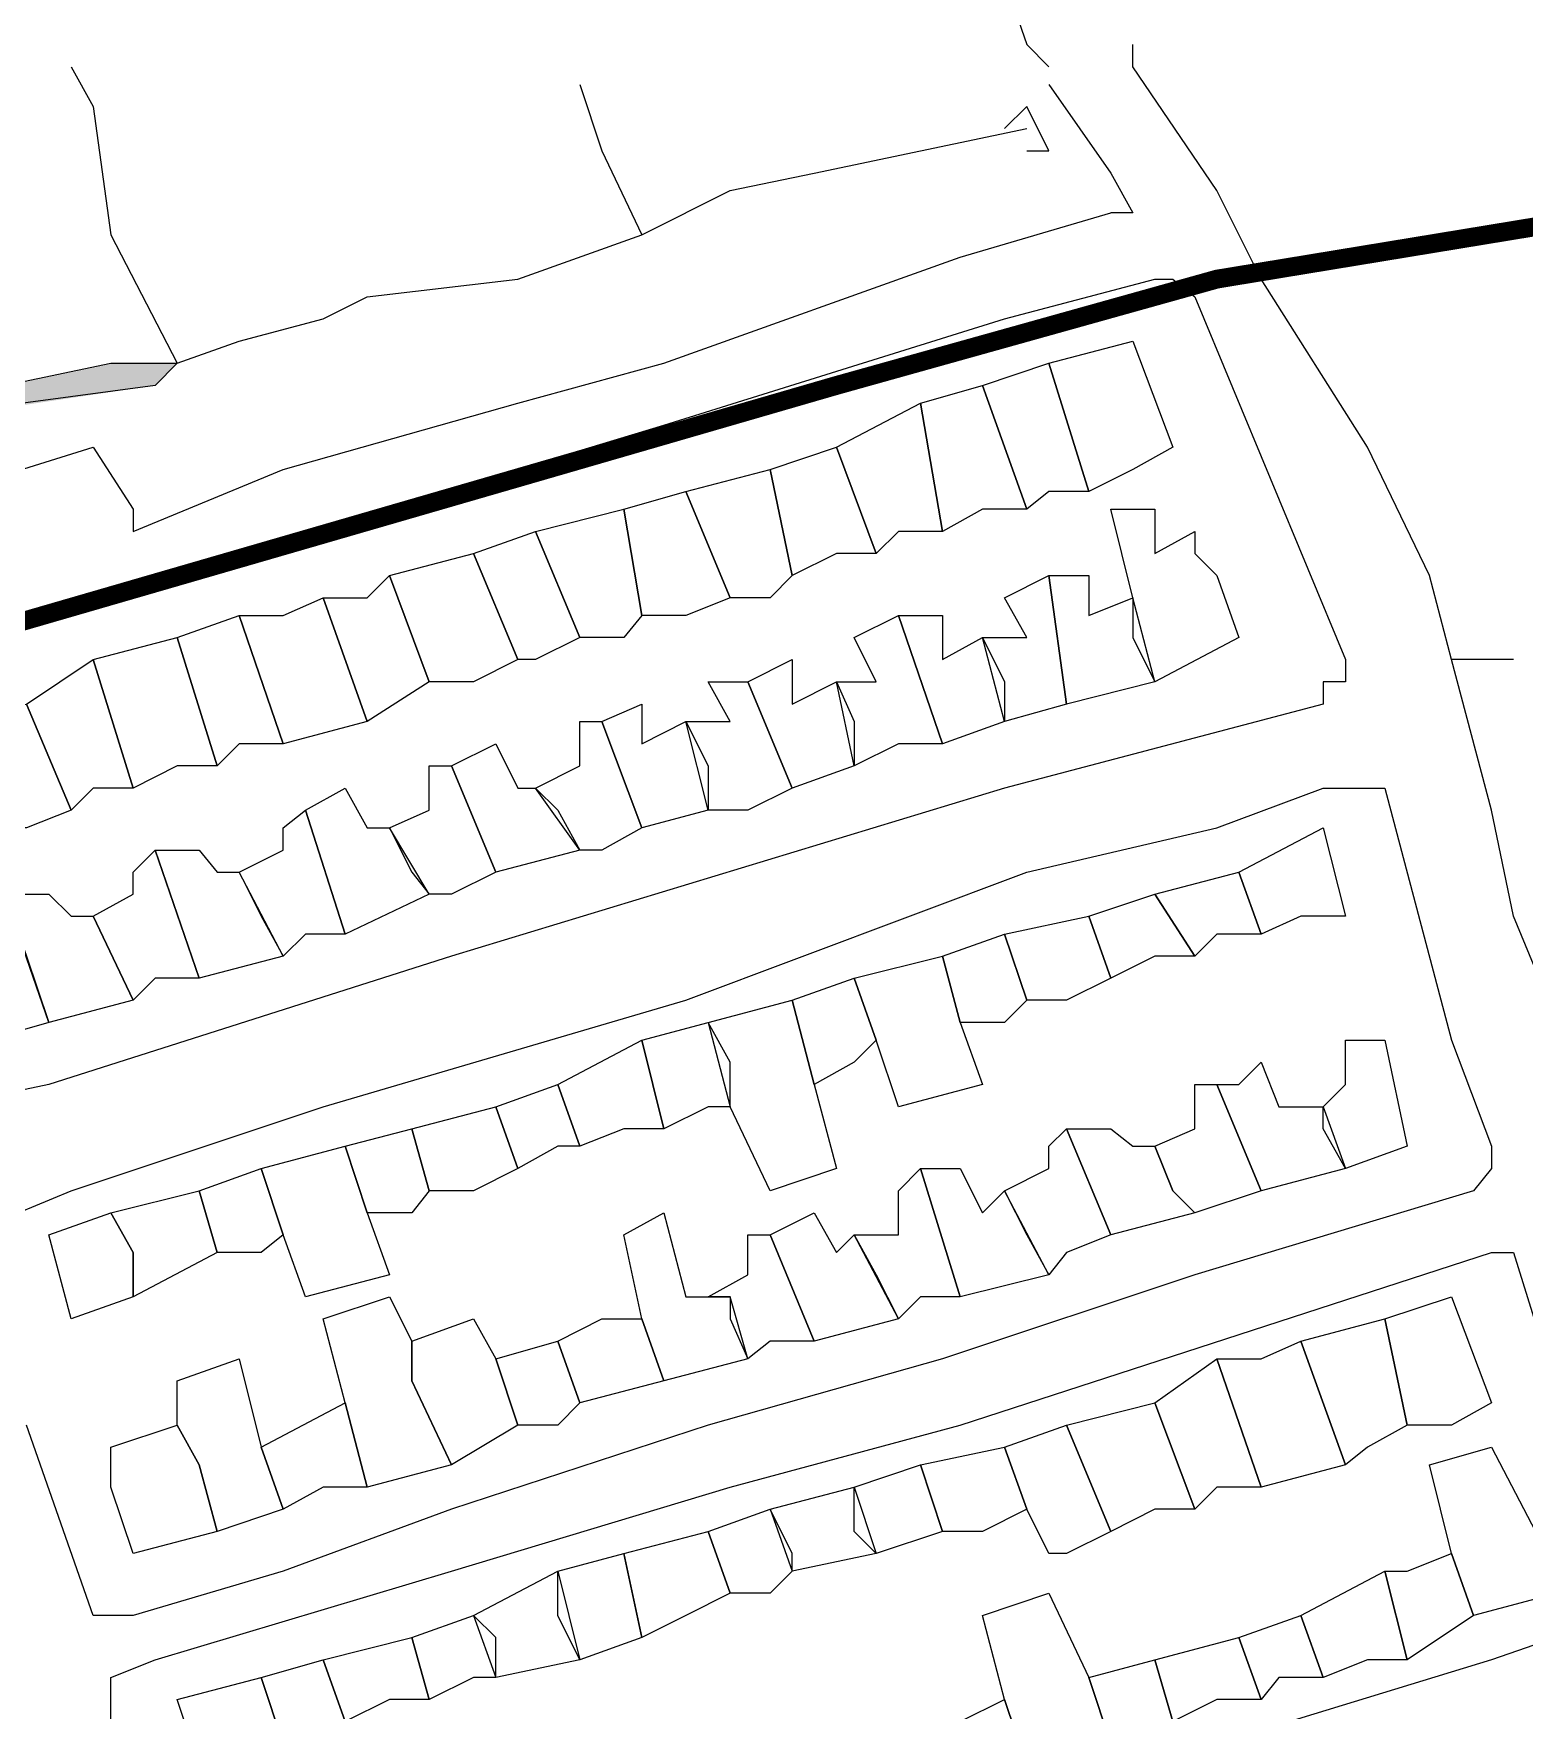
# Model space of a CAD drawing. Header units: millimetres. Extents: x -3588 to 75209, y -3737 to 38254.
# Drawn here: x 6316.7 to 6411.8, y 6285 to 6392 of the extents above; entities that cross this region are included whole.
import ezdxf

# ---------------------------------------------------------------- set-up
doc = ezdxf.new("R2010")
doc.units = ezdxf.units.MM
doc.layers.add('H', color=250, linetype='Continuous')
doc.layers.add('P', color=253, linetype='Continuous')

msp = doc.modelspace()

# ---------------------------------------------------------------- hatches: boundary and pattern name
at = {"layer": 'H', "linetype": 'Continuous'}
msp.add_hatch(color=256, dxfattribs=at).paths.add_polyline_path([(6205.292, 6359.935), (6209.245, 6359.935), (6234.931, 6354.574), (6237.763, 6354.574), (6255.255, 6359.935), (6274.46, 6365.585), (6275.868, 6365.585), (6281.229, 6365.585), (6283.774, 6365.585), (6297.313, 6366.705), (6315.109, 6369.522), (6321.879, 6370.946), (6325.832, 6370.946), (6324.423, 6369.522), (6305.507, 6366.705), (6293.36, 6365.585), (6282.638, 6364.16), (6275.868, 6365.585), (6274.46, 6365.585), (6256.664, 6359.935), (6236.339, 6353.15), (6225.616, 6346.38), (6221.391, 6339.611), (6220.255, 6339.611), (6222.8, 6343.836), (6224.208, 6346.38), (6236.339, 6353.15), (6234.931, 6353.15), (6209.245, 6358.799), (6205.292, 6358.799), (6205.292, 6359.935), (6205.292, 6359.935)])

# ---------------------------------------------------------------- linework, layer by layer
at = {"layer": 'P'}
for points in [[(6377.204, 6399.448), (6380.036, 6391.271), (6381.445, 6389.846)], [(6392.167, 6381.956), (6386.806, 6389.846), (6386.806, 6391.271)], [(6319.062, 6389.846), (6320.47, 6387.318), (6321.591, 6379.124), (6325.832, 6370.946), (6329.785, 6372.354), (6335.146, 6373.763), (6337.962, 6375.171), (6347.565, 6376.307), (6355.47, 6379.124)], [(6351.518, 6388.726), (6352.926, 6384.485), (6355.47, 6379.124)], [(6381.445, 6388.726), (6385.397, 6383.077)], [(6380.036, 6384.485), (6381.445, 6384.485), (6380.036, 6387.318), (6378.612, 6385.909)], [(6355.47, 6379.124), (6361.12, 6381.956), (6366.481, 6383.077), (6380.036, 6385.909)], [(6385.397, 6383.077), (6386.806, 6380.532), (6385.397, 6380.532)], [(6407.13, 6352.029), (6405.722, 6357.391), (6401.769, 6365.585), (6394.984, 6376.307), (6392.167, 6381.956)], [(6207.836, 6323.511), (6206.428, 6328.872), (6213.197, 6331.705), (6214.606, 6326.344), (6234.931, 6333.113), (6256.664, 6339.883), (6268.81, 6343.836), (6267.402, 6348.077), (6287.727, 6354.846), (6294.496, 6357.391), (6298.737, 6358.799), (6320.47, 6365.585), (6323.015, 6361.632), (6323.015, 6360.207), (6332.601, 6364.16), (6347.565, 6368.401), (6356.879, 6370.946), (6375.795, 6377.715), (6385.397, 6380.532)], [(6310.868, 6323.511), (6309.46, 6323.511), (6305.507, 6335.658), (6302.69, 6349.197), (6304.099, 6350.621), (6309.46, 6352.029), (6329.785, 6358.799), (6356.879, 6366.993), (6378.612, 6373.763), (6388.214, 6376.307), (6389.35, 6376.307), (6390.759, 6375.171), (6400.361, 6352.029), (6400.361, 6350.621), (6398.937, 6350.621), (6398.937, 6349.197), (6378.612, 6343.836), (6343.34, 6333.113), (6317.638, 6324.935), (6310.868, 6323.511)], [(6386.806, 6364.16), (6383.989, 6362.752), (6381.445, 6370.946), (6386.806, 6372.354), (6389.35, 6365.585), (6386.806, 6364.16)], [(6314.821, 6369.522), (6321.591, 6370.946), (6325.832, 6370.946), (6324.423, 6369.522), (6305.507, 6366.993)], [(6381.445, 6362.752), (6380.036, 6361.632), (6377.204, 6369.522), (6381.445, 6370.946), (6383.989, 6362.752), (6381.445, 6362.752)], [(6377.204, 6361.632), (6374.659, 6360.207), (6373.251, 6368.401), (6377.204, 6369.522), (6380.036, 6361.632), (6377.204, 6361.632)], [(6371.842, 6360.207), (6370.434, 6358.799), (6367.889, 6365.585), (6373.251, 6368.401), (6374.659, 6360.207), (6371.842, 6360.207)], [(6367.889, 6358.799), (6365.073, 6357.391), (6363.664, 6364.16), (6367.889, 6365.585), (6370.434, 6358.799), (6367.889, 6358.799)], [(6363.664, 6355.982), (6361.12, 6355.982), (6358.287, 6362.752), (6363.664, 6364.16), (6365.073, 6357.391), (6363.664, 6355.982)], [(6358.287, 6354.846), (6355.47, 6354.846), (6354.334, 6361.632), (6358.287, 6362.752), (6361.12, 6355.982), (6358.287, 6354.846)], [(6354.334, 6353.438), (6351.518, 6353.438), (6348.701, 6360.207), (6354.334, 6361.632), (6355.47, 6354.846), (6354.334, 6353.438)], [(6390.759, 6358.799), (6392.167, 6357.391), (6393.575, 6353.438), (6388.214, 6350.621), (6386.806, 6355.982), (6385.397, 6361.632), (6388.214, 6361.632), (6388.214, 6358.799), (6390.759, 6360.207), (6390.759, 6358.799)], [(6348.701, 6352.029), (6347.565, 6352.029), (6344.748, 6358.799), (6348.701, 6360.207), (6351.518, 6353.438), (6348.701, 6352.029)], [(6344.748, 6350.621), (6341.915, 6350.621), (6339.387, 6357.391), (6344.748, 6358.799), (6347.565, 6352.029), (6344.748, 6350.621)], [(6337.962, 6355.982), (6339.387, 6357.391), (6341.915, 6350.621), (6337.962, 6348.077), (6335.146, 6355.982), (6337.962, 6355.982)], [(6378.612, 6353.438), (6380.036, 6353.438), (6378.612, 6355.982), (6381.445, 6357.391), (6382.565, 6349.197), (6378.612, 6348.077), (6377.204, 6353.438), (6378.612, 6353.438)], [(6386.806, 6353.438), (6388.214, 6350.621), (6382.565, 6349.197), (6381.445, 6357.391), (6383.989, 6357.391), (6383.989, 6354.846), (6386.806, 6355.982), (6386.806, 6353.438)], [(6332.601, 6354.846), (6335.146, 6355.982), (6337.962, 6348.077), (6332.601, 6346.668), (6329.785, 6354.846), (6332.601, 6354.846)], [(6329.785, 6346.668), (6328.376, 6345.26), (6325.832, 6353.438), (6329.785, 6354.846), (6332.601, 6346.668), (6329.785, 6346.668)], [(6371.842, 6346.668), (6369.026, 6345.26), (6367.889, 6350.621), (6370.434, 6350.621), (6369.026, 6353.438), (6371.842, 6354.846), (6374.659, 6346.668), (6371.842, 6346.668)], [(6378.612, 6350.621), (6378.612, 6348.077), (6374.659, 6346.668), (6371.842, 6354.846), (6374.659, 6354.846), (6374.659, 6352.029), (6377.204, 6353.438), (6378.612, 6350.621)], [(6325.832, 6345.26), (6323.015, 6343.836), (6320.47, 6352.029), (6325.832, 6353.438), (6328.376, 6345.26), (6325.832, 6345.26)], [(6320.47, 6343.836), (6319.062, 6342.427), (6316.229, 6349.197), (6320.47, 6352.029), (6323.015, 6343.836), (6320.47, 6343.836)], [(6369.026, 6348.077), (6369.026, 6345.26), (6365.073, 6343.836), (6362.24, 6350.621), (6365.073, 6352.029), (6365.073, 6349.197), (6367.889, 6350.621), (6369.026, 6348.077)], [(6419.261, 6311.38), (6417.853, 6316.741), (6413.9, 6328.872), (6411.083, 6335.658), (6409.675, 6342.427), (6407.13, 6352.029)], [(6411.083, 6352.029), (6409.675, 6352.029), (6407.13, 6352.029)], [(6362.24, 6342.427), (6359.711, 6342.427), (6358.287, 6348.077), (6361.12, 6348.077), (6359.711, 6350.621), (6362.24, 6350.621), (6365.073, 6343.836), (6362.24, 6342.427)], [(6316.229, 6341.307), (6313.685, 6341.307), (6310.868, 6348.077), (6316.229, 6349.197), (6319.062, 6342.427), (6316.229, 6341.307)], [(6359.711, 6345.26), (6359.711, 6342.427), (6355.47, 6341.307), (6352.926, 6348.077), (6355.47, 6349.197), (6355.47, 6346.668), (6358.287, 6348.077), (6359.711, 6345.26)], [(6352.926, 6339.883), (6351.518, 6339.883), (6348.701, 6343.836), (6351.518, 6345.26), (6351.518, 6348.077), (6352.926, 6348.077), (6355.47, 6341.307), (6352.926, 6339.883)], [(6350.109, 6342.427), (6351.518, 6339.883), (6346.156, 6338.474), (6343.34, 6345.26), (6346.156, 6346.668), (6347.565, 6343.836), (6348.701, 6343.836), (6350.109, 6342.427)], [(6343.34, 6337.066), (6341.915, 6337.066), (6339.387, 6341.307), (6341.915, 6342.427), (6341.915, 6345.26), (6343.34, 6345.26), (6346.156, 6338.474), (6343.34, 6337.066)], [(6312.276, 6315.333), (6319.062, 6318.15), (6335.146, 6323.511), (6358.287, 6330.296), (6380.036, 6338.474), (6392.167, 6341.307), (6398.937, 6343.836), (6400.361, 6343.836), (6401.769, 6343.836), (6402.889, 6343.836), (6407.13, 6327.752), (6409.675, 6320.982), (6409.675, 6319.558), (6408.539, 6318.15), (6390.759, 6312.788), (6374.659, 6307.427), (6359.711, 6303.186), (6343.34, 6297.825), (6332.601, 6293.872), (6323.015, 6291.055), (6321.591, 6291.055), (6320.47, 6291.055)], [(6340.795, 6338.474), (6341.915, 6337.066), (6336.554, 6334.521), (6334.01, 6342.427), (6336.554, 6343.836), (6337.962, 6341.307), (6339.387, 6341.307), (6340.795, 6338.474)], [(6334.01, 6334.521), (6332.601, 6333.113), (6329.785, 6338.474), (6332.601, 6339.883), (6332.601, 6341.307), (6334.01, 6342.427), (6336.554, 6334.521), (6334.01, 6334.521)], [(6397.528, 6335.658), (6394.984, 6334.521), (6393.575, 6338.474), (6398.937, 6341.307), (6400.361, 6335.658), (6397.528, 6335.658)], [(6324.423, 6331.705), (6323.015, 6330.296), (6320.47, 6335.658), (6323.015, 6337.066), (6323.015, 6338.474), (6324.423, 6339.883), (6327.24, 6331.705), (6324.423, 6331.705)], [(6331.193, 6335.658), (6332.601, 6333.113), (6327.24, 6331.705), (6324.423, 6339.883), (6327.24, 6339.883), (6328.376, 6338.474), (6329.785, 6338.474), (6331.193, 6335.658)], [(6316.229, 6333.113), (6317.638, 6328.872), (6313.685, 6327.752), (6309.46, 6337.066), (6312.276, 6338.474), (6313.685, 6335.658), (6314.821, 6337.066), (6316.229, 6333.113)], [(6392.167, 6334.521), (6390.759, 6333.113), (6388.214, 6337.066), (6393.575, 6338.474), (6394.984, 6334.521), (6392.167, 6334.521)], [(6316.229, 6337.066), (6317.638, 6337.066), (6319.062, 6335.658), (6320.47, 6335.658), (6323.015, 6330.296), (6317.638, 6328.872), (6314.821, 6337.066), (6316.229, 6337.066)], [(6388.214, 6333.113), (6385.397, 6331.705), (6383.989, 6335.658), (6388.214, 6337.066), (6390.759, 6333.113), (6388.214, 6333.113)], [(6382.565, 6330.296), (6380.036, 6330.296), (6378.612, 6334.521), (6383.989, 6335.658), (6385.397, 6331.705), (6382.565, 6330.296)], [(6378.612, 6328.872), (6375.795, 6328.872), (6374.659, 6333.113), (6378.612, 6334.521), (6380.036, 6330.296), (6378.612, 6328.872)], [(6375.795, 6328.872), (6377.204, 6324.935), (6371.842, 6323.511), (6370.434, 6327.752), (6369.026, 6331.705), (6374.659, 6333.113), (6375.795, 6328.872)], [(6369.026, 6326.344), (6366.481, 6324.935), (6365.073, 6330.296), (6369.026, 6331.705), (6370.434, 6327.752), (6369.026, 6326.344)], [(6361.12, 6326.344), (6359.711, 6328.872), (6365.073, 6330.296), (6366.481, 6324.935), (6367.889, 6319.558), (6363.664, 6318.15), (6361.12, 6323.511), (6361.12, 6326.344)], [(6359.711, 6323.511), (6356.879, 6322.103), (6355.47, 6327.752), (6359.711, 6328.872), (6361.12, 6323.511), (6359.711, 6323.511)], [(6354.334, 6322.103), (6351.518, 6320.982), (6350.109, 6324.935), (6355.47, 6327.752), (6356.879, 6322.103), (6354.334, 6322.103)], [(6398.937, 6322.103), (6398.937, 6323.511), (6400.361, 6324.935), (6400.361, 6327.752), (6402.889, 6327.752), (6404.314, 6320.982), (6400.361, 6319.558), (6398.937, 6322.103)], [(6393.575, 6324.935), (6394.984, 6326.344), (6396.12, 6323.511), (6398.937, 6323.511), (6400.361, 6319.558), (6394.984, 6318.15), (6392.167, 6324.935), (6393.575, 6324.935)], [(6350.109, 6320.982), (6347.565, 6319.558), (6346.156, 6323.511), (6350.109, 6324.935), (6351.518, 6320.982), (6350.109, 6320.982)], [(6389.35, 6318.15), (6388.214, 6320.982), (6390.759, 6322.103), (6390.759, 6324.935), (6392.167, 6324.935), (6394.984, 6318.15), (6390.759, 6316.741), (6389.35, 6318.15)], [(6344.748, 6318.15), (6341.915, 6318.15), (6340.795, 6322.103), (6346.156, 6323.511), (6347.565, 6319.558), (6344.748, 6318.15)], [(6340.795, 6316.741), (6337.962, 6316.741), (6336.554, 6320.982), (6340.795, 6322.103), (6341.915, 6318.15), (6340.795, 6316.741)], [(6382.565, 6314.197), (6381.445, 6312.788), (6378.612, 6318.15), (6381.445, 6319.558), (6381.445, 6320.982), (6382.565, 6322.103), (6385.397, 6315.333), (6382.565, 6314.197)], [(6389.35, 6318.15), (6390.759, 6316.741), (6385.397, 6315.333), (6382.565, 6322.103), (6385.397, 6322.103), (6386.806, 6320.982), (6388.214, 6320.982), (6389.35, 6318.15)], [(6337.962, 6316.741), (6339.387, 6312.788), (6334.01, 6311.38), (6332.601, 6315.333), (6331.193, 6319.558), (6336.554, 6320.982), (6337.962, 6316.741)], [(6331.193, 6314.197), (6328.376, 6314.197), (6327.24, 6318.15), (6331.193, 6319.558), (6332.601, 6315.333), (6331.193, 6314.197)], [(6373.251, 6311.38), (6371.842, 6309.972), (6369.026, 6315.333), (6371.842, 6315.333), (6371.842, 6318.15), (6373.251, 6319.558), (6375.795, 6311.38), (6373.251, 6311.38)], [(6380.036, 6315.333), (6381.445, 6312.788), (6375.795, 6311.38), (6373.251, 6319.558), (6375.795, 6319.558), (6377.204, 6316.741), (6378.612, 6318.15), (6380.036, 6315.333)], [(6323.015, 6314.197), (6321.591, 6316.741), (6327.24, 6318.15), (6328.376, 6314.197), (6323.015, 6311.38), (6323.015, 6314.197)], [(6323.015, 6314.197), (6323.015, 6311.38), (6319.062, 6309.972), (6317.638, 6315.333), (6321.591, 6316.741), (6323.015, 6314.197)], [(6361.12, 6309.972), (6362.24, 6307.427), (6356.879, 6306.019), (6355.47, 6309.972), (6354.334, 6315.333), (6356.879, 6316.741), (6358.287, 6311.38), (6361.12, 6311.38), (6361.12, 6309.972)], [(6370.434, 6312.788), (6371.842, 6309.972), (6366.481, 6308.547), (6363.664, 6315.333), (6366.481, 6316.741), (6367.889, 6314.197), (6369.026, 6315.333), (6370.434, 6312.788)], [(6363.664, 6308.547), (6362.24, 6307.427), (6361.12, 6311.38), (6359.711, 6311.38), (6362.24, 6312.788), (6362.24, 6315.333), (6363.664, 6315.333), (6366.481, 6308.547), (6363.664, 6308.547)], [(6329.785, 6263.961), (6328.376, 6263.961), (6325.832, 6272.139), (6321.591, 6284.286), (6321.591, 6285.694), (6321.591, 6287.102), (6324.423, 6288.223), (6343.34, 6293.872), (6361.12, 6299.233), (6375.795, 6303.186), (6409.675, 6314.197), (6411.083, 6314.197), (6417.853, 6292.464), (6417.853, 6291.055), (6409.675, 6288.223), (6392.167, 6282.861), (6378.612, 6278.909), (6362.24, 6273.547), (6341.915, 6266.778), (6331.193, 6263.961), (6329.785, 6263.961)], [(6340.795, 6308.547), (6340.795, 6306.019), (6343.34, 6300.658), (6337.962, 6299.233), (6336.554, 6304.61), (6335.146, 6309.972), (6339.387, 6311.38), (6340.795, 6308.547)], [(6407.13, 6303.186), (6404.314, 6303.186), (6402.889, 6309.972), (6407.13, 6311.38), (6409.675, 6304.61), (6407.13, 6303.186)], [(6346.156, 6307.427), (6347.565, 6303.186), (6343.34, 6300.658), (6340.795, 6306.019), (6340.795, 6308.547), (6344.748, 6309.972), (6346.156, 6307.427)], [(6352.926, 6309.972), (6355.47, 6309.972), (6356.879, 6306.019), (6351.518, 6304.61), (6350.109, 6308.547), (6352.926, 6309.972)], [(6401.769, 6301.778), (6400.361, 6300.658), (6397.528, 6308.547), (6402.889, 6309.972), (6404.314, 6303.186), (6401.769, 6301.778)], [(6350.109, 6303.186), (6347.565, 6303.186), (6346.156, 6307.427), (6350.109, 6308.547), (6351.518, 6304.61), (6350.109, 6303.186)], [(6394.984, 6307.427), (6397.528, 6308.547), (6400.361, 6300.658), (6394.984, 6299.233), (6392.167, 6307.427), (6394.984, 6307.427)], [(6331.193, 6301.778), (6332.601, 6297.825), (6328.376, 6296.417), (6327.24, 6300.658), (6325.832, 6303.186), (6325.832, 6306.019), (6329.785, 6307.427), (6331.193, 6301.778)], [(6392.167, 6299.233), (6390.759, 6297.825), (6388.214, 6304.61), (6392.167, 6307.427), (6394.984, 6299.233), (6392.167, 6299.233)], [(6335.146, 6299.233), (6332.601, 6297.825), (6331.193, 6301.778), (6336.554, 6304.61), (6337.962, 6299.233), (6335.146, 6299.233)], [(6388.214, 6297.825), (6385.397, 6296.417), (6382.565, 6303.186), (6388.214, 6304.61), (6390.759, 6297.825), (6388.214, 6297.825)], [(6320.47, 6291.055), (6316.229, 6303.186)], [(6327.24, 6300.658), (6328.376, 6296.417), (6323.015, 6295.008), (6321.591, 6299.233), (6321.591, 6301.778), (6325.832, 6303.186), (6327.24, 6300.658)], [(6382.565, 6295.008), (6381.445, 6295.008), (6380.036, 6297.825), (6378.612, 6301.778), (6382.565, 6303.186), (6385.397, 6296.417), (6382.565, 6295.008)], [(6377.204, 6296.417), (6374.659, 6296.417), (6373.251, 6300.658), (6378.612, 6301.778), (6380.036, 6297.825), (6377.204, 6296.417)], [(6407.13, 6295.008), (6405.722, 6300.658), (6409.675, 6301.778), (6412.492, 6296.417), (6413.9, 6292.464), (6408.539, 6291.055), (6407.13, 6295.008)], [(6369.026, 6296.417), (6369.026, 6299.233), (6373.251, 6300.658), (6374.659, 6296.417), (6370.434, 6295.008), (6369.026, 6296.417)], [(6365.073, 6295.008), (6363.664, 6297.825), (6369.026, 6299.233), (6370.434, 6295.008), (6365.073, 6293.872), (6365.073, 6295.008)], [(6363.664, 6292.464), (6361.12, 6292.464), (6359.711, 6296.417), (6363.664, 6297.825), (6365.073, 6293.872), (6363.664, 6292.464)], [(6358.287, 6291.055), (6355.47, 6289.647), (6354.334, 6295.008), (6359.711, 6296.417), (6361.12, 6292.464), (6358.287, 6291.055)], [(6350.109, 6291.055), (6350.109, 6293.872), (6354.334, 6295.008), (6355.47, 6289.647), (6351.518, 6288.223), (6350.109, 6291.055)], [(6404.314, 6293.872), (6407.13, 6295.008), (6408.539, 6291.055), (6404.314, 6288.223), (6402.889, 6293.872), (6404.314, 6293.872)], [(6346.156, 6289.647), (6344.748, 6291.055), (6350.109, 6293.872), (6351.518, 6288.223), (6346.156, 6287.102), (6346.156, 6289.647)], [(6401.769, 6288.223), (6398.937, 6287.102), (6397.528, 6291.055), (6402.889, 6293.872), (6404.314, 6288.223), (6401.769, 6288.223)], [(6383.989, 6287.102), (6385.397, 6282.861), (6380.036, 6281.453), (6378.612, 6285.694), (6377.204, 6291.055), (6381.445, 6292.464), (6383.989, 6287.102)], [(6344.748, 6287.102), (6341.915, 6285.694), (6340.795, 6289.647), (6344.748, 6291.055), (6346.156, 6287.102), (6344.748, 6287.102)], [(6396.12, 6287.102), (6394.984, 6285.694), (6393.575, 6289.647), (6397.528, 6291.055), (6398.937, 6287.102), (6396.12, 6287.102)], [(6339.387, 6285.694), (6336.554, 6284.286), (6335.146, 6288.223), (6340.795, 6289.647), (6341.915, 6285.694), (6339.387, 6285.694)], [(6392.167, 6285.694), (6389.35, 6284.286), (6388.214, 6288.223), (6393.575, 6289.647), (6394.984, 6285.694), (6392.167, 6285.694)], [(6335.146, 6282.861), (6332.601, 6282.861), (6331.193, 6287.102), (6335.146, 6288.223), (6336.554, 6284.286), (6335.146, 6282.861)], [(6386.806, 6282.861), (6385.397, 6282.861), (6383.989, 6287.102), (6388.214, 6288.223), (6389.35, 6284.286), (6386.806, 6282.861)], [(6329.785, 6281.453), (6327.24, 6281.453), (6325.832, 6285.694), (6331.193, 6287.102), (6332.601, 6282.861), (6329.785, 6281.453)], [(6375.795, 6284.286), (6378.612, 6285.694), (6380.036, 6281.453), (6375.795, 6280.333), (6374.659, 6284.286), (6375.795, 6284.286)]]:
    msp.add_lwpolyline(points, dxfattribs=at)
at = {"layer": 'P', "const_width": 1.2}
for points in [[(6420.686, 6392.679), (6420.686, 6391.271), (6420.686, 6389.846), (6420.686, 6388.726), (6419.261, 6387.318), (6419.261, 6385.909), (6419.261, 6384.485), (6419.261, 6383.077), (6417.853, 6381.956), (6417.853, 6380.532), (6392.167, 6376.307), (6367.889, 6369.522), (6302.69, 6350.621)], [(6302.69, 6350.621), (6367.889, 6369.522), (6392.167, 6376.307), (6417.853, 6380.532)]]:
    msp.add_lwpolyline(points, dxfattribs=at)

doc.saveas('drawing.dxf')
